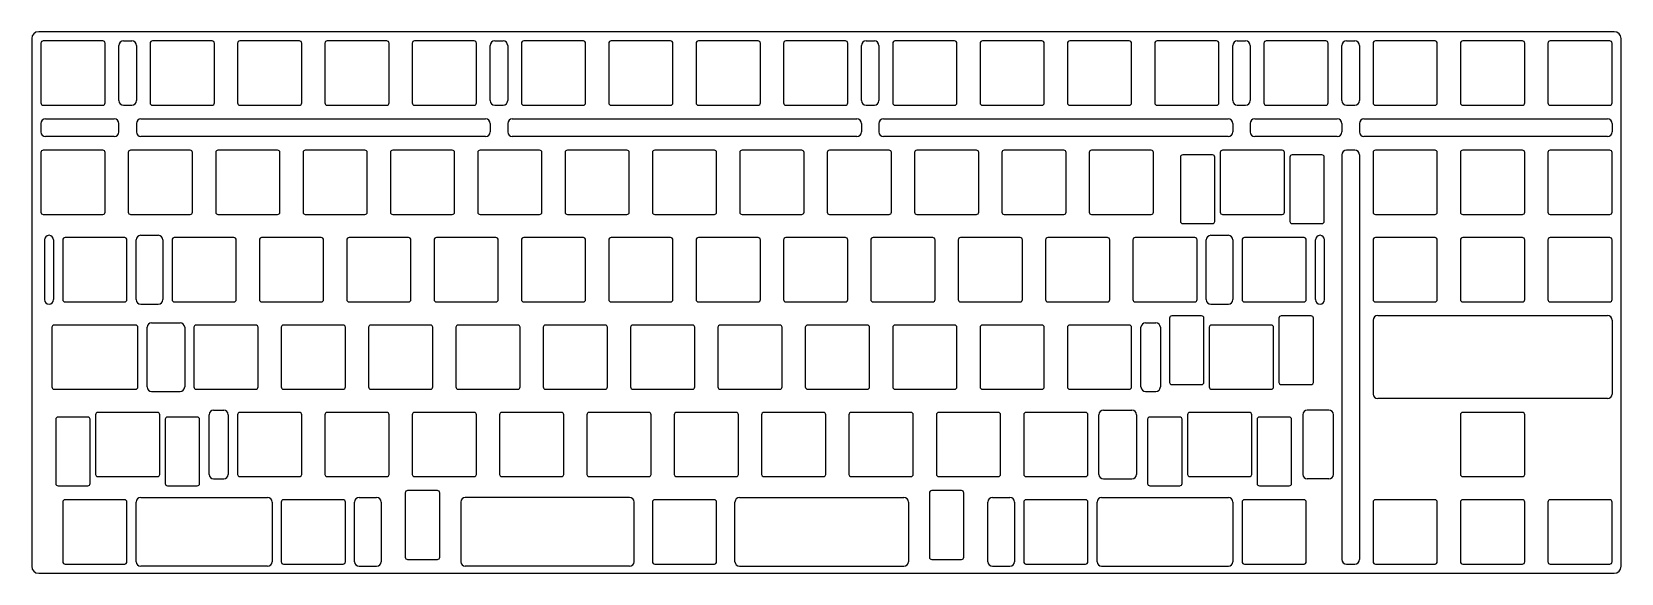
# Model space of a CAD drawing. Header units: millimetres. Extents: x 0 to 347, y 6 to 124.
import ezdxf

# ---------------------------------------------------------------- set-up
doc = ezdxf.new("R2010")
doc.units = ezdxf.units.MM

msp = doc.modelspace()

# ---------------------------------------------------------------- linework, layer by layer
for p, q in [((0, 122.02), (0, 7)), ((345.11, 123.52), (1.5, 123.52)), ((15.5, 121.52), (2.5, 121.52)), ((20, 121.52), (21.81, 121.52)), ((39.31, 121.52), (26.31, 121.52)), ((58.36, 121.52), (45.36, 121.52)), ((77.41, 121.52), (64.41, 121.52)), ((96.46, 121.52), (83.46, 121.52)), ((100.96, 121.52), (102.78, 121.52)), ((120.28, 121.52), (107.28, 121.52)), ((139.32, 121.52), (126.33, 121.52)), ((158.38, 121.52), (145.38, 121.52)), ((177.43, 121.52), (164.43, 121.52)), ((181.93, 121.52), (183.74, 121.52)), ((201.24, 121.52), (188.24, 121.52)), ((220.29, 121.52), (207.29, 121.52)), ((239.34, 121.52), (226.34, 121.52)), ((258.39, 121.52), (245.39, 121.52)), ((262.89, 121.52), (264.7, 121.52)), ((282.2, 121.52), (269.2, 121.52)), ((286.7, 121.52), (288.51, 121.52)), ((306.01, 121.52), (293.01, 121.52)), ((325.06, 121.52), (312.06, 121.52)), ((344.11, 121.52), (331.11, 121.52)), ((346.61, 7), (346.61, 122.02)), ((2, 121.02), (2, 108.02)), ((16, 108.02), (16, 121.02)), ((19, 108.52), (19, 120.52)), ((22.81, 120.52), (22.81, 108.52)), ((25.81, 121.02), (25.81, 108.02)), ((39.81, 108.02), (39.81, 121.02)), ((44.86, 121.02), (44.86, 108.02)), ((58.86, 108.02), (58.86, 121.02)), ((63.91, 121.02), (63.91, 108.02)), ((77.91, 108.02), (77.91, 121.02)), ((82.96, 121.02), (82.96, 108.02)), ((96.96, 108.02), (96.96, 121.02)), ((99.96, 108.52), (99.96, 120.52)), ((103.78, 120.52), (103.78, 108.52)), ((106.78, 121.02), (106.78, 108.02)), ((120.78, 108.02), (120.78, 121.02)), ((125.83, 121.02), (125.83, 108.02)), ((139.82, 108.02), (139.82, 121.02)), ((144.88, 121.02), (144.88, 108.02)), ((158.88, 108.02), (158.88, 121.02)), ((163.93, 121.02), (163.93, 108.02)), ((177.93, 108.02), (177.93, 121.02)), ((180.93, 108.52), (180.93, 120.52)), ((184.74, 120.52), (184.74, 108.52)), ((187.74, 121.02), (187.74, 108.02)), ((201.74, 108.02), (201.74, 121.02)), ((206.79, 121.02), (206.79, 108.02)), ((220.79, 108.02), (220.79, 121.02)), ((225.84, 121.02), (225.84, 108.02)), ((239.84, 108.02), (239.84, 121.02)), ((244.89, 121.02), (244.89, 108.02)), ((258.89, 108.02), (258.89, 121.02)), ((261.89, 108.52), (261.89, 120.52)), ((265.7, 120.52), (265.7, 108.52)), ((268.7, 121.02), (268.7, 108.02)), ((282.7, 108.02), (282.7, 121.02)), ((285.7, 108.52), (285.7, 120.52)), ((289.51, 120.52), (289.51, 108.52)), ((292.51, 121.02), (292.51, 108.02)), ((306.51, 108.02), (306.51, 121.02)), ((311.56, 121.02), (311.56, 108.02)), ((325.56, 108.02), (325.56, 121.02)), ((330.61, 121.02), (330.61, 108.02)), ((344.61, 108.02), (344.61, 121.02)), ((2.5, 107.52), (15.5, 107.52)), ((20, 107.52), (21.81, 107.52)), ((26.31, 107.52), (39.31, 107.52)), ((45.36, 107.52), (58.36, 107.52)), ((64.41, 107.52), (77.41, 107.52)), ((83.46, 107.52), (96.46, 107.52)), ((100.96, 107.52), (102.78, 107.52)), ((107.28, 107.52), (120.28, 107.52)), ((126.33, 107.52), (139.32, 107.52)), ((145.38, 107.52), (158.38, 107.52)), ((164.43, 107.52), (177.43, 107.52)), ((181.93, 107.52), (183.74, 107.52)), ((188.24, 107.52), (201.24, 107.52)), ((207.29, 107.52), (220.29, 107.52)), ((226.34, 107.52), (239.34, 107.52)), ((245.39, 107.52), (258.39, 107.52)), ((262.89, 107.52), (264.7, 107.52)), ((269.2, 107.52), (282.2, 107.52)), ((286.7, 107.52), (288.51, 107.52)), ((293.01, 107.52), (306.01, 107.52)), ((312.06, 107.52), (325.06, 107.52)), ((331.11, 107.52), (344.11, 107.52)), ((3, 104.52), (18, 104.52)), ((23.81, 104.52), (98.96, 104.52)), ((104.78, 104.52), (179.93, 104.52)), ((185.74, 104.52), (260.89, 104.52)), ((266.7, 104.52), (284.7, 104.52)), ((290.51, 104.52), (343.61, 104.52)), ((2, 103.52), (2, 101.7)), ((18, 100.7), (3, 100.7)), ((19, 101.7), (19, 103.52)), ((22.81, 103.52), (22.81, 101.7)), ((98.96, 100.7), (23.81, 100.7)), ((99.96, 103.52), (99.96, 101.7)), ((103.78, 103.52), (103.78, 101.7)), ((179.93, 100.7), (104.78, 100.7)), ((180.93, 103.52), (180.93, 101.7)), ((184.74, 103.52), (184.74, 101.7)), ((260.89, 100.7), (185.74, 100.7)), ((261.89, 103.52), (261.89, 101.7)), ((265.7, 103.52), (265.7, 101.7)), ((284.7, 100.7), (266.7, 100.7)), ((285.7, 103.52), (285.7, 101.7)), ((289.51, 103.52), (289.51, 101.7)), ((343.61, 100.7), (290.51, 100.7)), ((344.61, 103.52), (344.61, 101.7)), ((2, 97.2), (2, 84.2)), ((15.5, 97.7), (2.5, 97.7)), ((16, 84.2), (16, 97.2)), ((21.05, 97.2), (21.05, 84.2)), ((34.55, 97.7), (21.55, 97.7)), ((35.05, 84.2), (35.05, 97.2)), ((40.1, 97.2), (40.1, 84.2)), ((53.6, 97.7), (40.6, 97.7)), ((54.1, 84.2), (54.1, 97.2)), ((59.15, 97.2), (59.15, 84.2)), ((72.65, 97.7), (59.65, 97.7)), ((73.15, 84.2), (73.15, 97.2)), ((78.2, 97.2), (78.2, 84.2)), ((91.7, 97.7), (78.7, 97.7)), ((92.2, 84.2), (92.2, 97.2)), ((97.25, 97.2), (97.25, 84.2)), ((110.75, 97.7), (97.75, 97.7)), ((111.25, 84.2), (111.25, 97.2)), ((116.3, 97.2), (116.3, 84.2)), ((129.8, 97.7), (116.8, 97.7)), ((130.3, 84.2), (130.3, 97.2)), ((135.35, 97.2), (135.35, 84.2)), ((148.85, 97.7), (135.85, 97.7)), ((149.35, 84.2), (149.35, 97.2)), ((154.4, 97.2), (154.4, 84.2)), ((167.9, 97.7), (154.9, 97.7)), ((168.4, 84.2), (168.4, 97.2)), ((173.45, 97.2), (173.45, 84.2)), ((186.95, 97.7), (173.95, 97.7)), ((187.45, 84.2), (187.45, 97.2)), ((192.5, 97.2), (192.5, 84.2)), ((206, 97.7), (193, 97.7)), ((206.5, 84.2), (206.5, 97.2)), ((211.55, 97.2), (211.55, 84.2)), ((225.05, 97.7), (212.05, 97.7)), ((225.55, 84.2), (225.55, 97.2)), ((230.6, 97.2), (230.6, 84.2)), ((244.1, 97.7), (231.1, 97.7)), ((244.6, 84.2), (244.6, 97.2)), ((259.18, 97.2), (259.18, 84.2)), ((272.68, 97.7), (259.68, 97.7)), ((273.18, 84.2), (273.18, 97.2)), ((288.51, 97.7), (286.7, 97.7)), ((292.51, 97.2), (292.51, 84.2)), ((306.01, 97.7), (293.01, 97.7)), ((306.51, 84.2), (306.51, 97.2)), ((311.56, 97.2), (311.56, 84.2)), ((325.06, 97.7), (312.06, 97.7)), ((325.56, 84.2), (325.56, 97.2)), ((330.61, 97.2), (330.61, 84.2)), ((344.11, 97.7), (331.11, 97.7)), ((344.61, 84.2), (344.61, 97.2)), ((250.49, 96.2), (250.49, 82.2)), ((257.49, 96.7), (250.99, 96.7)), ((257.99, 82.2), (257.99, 96.2)), ((274.36, 96.2), (274.36, 82.2)), ((281.36, 96.7), (274.86, 96.7)), ((281.86, 82.2), (281.86, 96.2)), ((285.7, 96.7), (285.7, 8.5)), ((289.51, 96.7), (289.51, 8.5)), ((2.5, 83.7), (15.5, 83.7)), ((21.55, 83.7), (34.55, 83.7)), ((40.6, 83.7), (53.6, 83.7)), ((59.65, 83.7), (72.65, 83.7)), ((78.7, 83.7), (91.7, 83.7)), ((97.75, 83.7), (110.75, 83.7)), ((116.8, 83.7), (129.8, 83.7)), ((135.85, 83.7), (148.85, 83.7)), ((154.9, 83.7), (167.9, 83.7)), ((173.95, 83.7), (186.95, 83.7)), ((193, 83.7), (206, 83.7)), ((212.05, 83.7), (225.05, 83.7)), ((231.1, 83.7), (244.1, 83.7)), ((259.68, 83.7), (272.68, 83.7)), ((293.01, 83.7), (306.01, 83.7)), ((312.06, 83.7), (325.06, 83.7)), ((331.11, 83.7), (344.11, 83.7)), ((250.99, 81.7), (257.49, 81.7)), ((274.86, 81.7), (281.36, 81.7)), ((2.76, 78.15), (2.76, 65.15)), ((4.76, 78.15), (4.76, 65.15)), ((6.76, 78.15), (6.76, 65.15)), ((20.26, 78.65), (7.26, 78.65)), ((20.76, 65.15), (20.76, 78.15)), ((22.76, 65.15), (22.76, 78.15)), ((23.76, 79.15), (27.58, 79.15)), ((28.58, 78.15), (28.58, 65.15)), ((30.58, 78.15), (30.58, 65.15)), ((44.08, 78.65), (31.08, 78.65)), ((44.58, 65.15), (44.58, 78.15)), ((49.63, 78.15), (49.63, 65.15)), ((63.13, 78.65), (50.13, 78.65)), ((63.63, 65.15), (63.63, 78.15)), ((68.68, 78.15), (68.68, 65.15)), ((82.18, 78.65), (69.18, 78.65)), ((82.68, 65.15), (82.68, 78.15)), ((87.73, 78.15), (87.73, 65.15)), ((101.22, 78.65), (88.23, 78.65)), ((101.72, 65.15), (101.72, 78.15)), ((106.78, 78.15), (106.78, 65.15)), ((120.28, 78.65), (107.28, 78.65)), ((120.78, 65.15), (120.78, 78.15)), ((125.83, 78.15), (125.83, 65.15)), ((139.32, 78.65), (126.33, 78.65)), ((139.82, 65.15), (139.82, 78.15)), ((144.88, 78.15), (144.88, 65.15)), ((158.38, 78.65), (145.38, 78.65)), ((158.88, 65.15), (158.88, 78.15)), ((163.93, 78.15), (163.93, 65.15)), ((177.43, 78.65), (164.43, 78.65)), ((177.93, 65.15), (177.93, 78.15)), ((182.97, 78.15), (182.97, 65.15)), ((196.47, 78.65), (183.47, 78.65)), ((196.97, 65.15), (196.97, 78.15)), ((202.03, 78.15), (202.03, 65.15)), ((215.53, 78.65), (202.53, 78.65)), ((216.03, 65.15), (216.03, 78.15)), ((221.07, 78.15), (221.07, 65.15)), ((234.57, 78.65), (221.57, 78.65)), ((235.07, 65.15), (235.07, 78.15)), ((240.12, 78.15), (240.12, 65.15)), ((253.62, 78.65), (240.62, 78.65)), ((254.12, 65.15), (254.12, 78.15)), ((256.13, 65.15), (256.13, 78.15)), ((257.13, 79.15), (260.94, 79.15)), ((261.94, 78.15), (261.94, 65.15)), ((263.94, 78.15), (263.94, 65.15)), ((277.44, 78.65), (264.44, 78.65)), ((277.94, 65.15), (277.94, 78.15)), ((279.94, 65.15), (279.94, 78.15)), ((281.94, 65.15), (281.94, 78.15)), ((292.51, 78.15), (292.51, 65.15)), ((306.01, 78.65), (293.01, 78.65)), ((306.51, 65.15), (306.51, 78.15)), ((311.56, 78.15), (311.56, 65.15)), ((325.06, 78.65), (312.06, 78.65)), ((325.56, 65.15), (325.56, 78.15)), ((330.61, 78.15), (330.61, 65.15)), ((344.11, 78.65), (331.11, 78.65)), ((344.61, 65.15), (344.61, 78.15)), ((7.26, 64.65), (20.26, 64.65)), ((23.76, 64.15), (27.58, 64.15)), ((31.08, 64.65), (44.08, 64.65)), ((50.13, 64.65), (63.13, 64.65)), ((69.18, 64.65), (82.18, 64.65)), ((88.23, 64.65), (101.22, 64.65)), ((107.28, 64.65), (120.28, 64.65)), ((126.33, 64.65), (139.32, 64.65)), ((145.38, 64.65), (158.38, 64.65)), ((164.43, 64.65), (177.43, 64.65)), ((183.47, 64.65), (196.47, 64.65)), ((202.53, 64.65), (215.53, 64.65)), ((221.57, 64.65), (234.57, 64.65)), ((240.62, 64.65), (253.62, 64.65)), ((257.13, 64.15), (260.94, 64.15)), ((264.44, 64.65), (277.44, 64.65)), ((293.01, 64.65), (306.01, 64.65)), ((312.06, 64.65), (325.06, 64.65)), ((331.11, 64.65), (344.11, 64.65)), ((25.14, 46.1), (25.14, 59.1)), ((26.14, 60.1), (32.34, 60.1)), ((33.34, 59.1), (33.34, 46.1)), ((35.34, 59.1), (35.34, 46.1)), ((48.84, 59.6), (35.84, 59.6)), ((49.34, 46.1), (49.34, 59.1)), ((54.39, 59.1), (54.39, 46.1)), ((67.89, 59.6), (54.89, 59.6)), ((68.39, 46.1), (68.39, 59.1)), ((73.44, 59.1), (73.44, 46.1)), ((86.94, 59.6), (73.94, 59.6)), ((87.44, 46.1), (87.44, 59.1)), ((92.49, 59.1), (92.49, 46.1)), ((105.99, 59.6), (92.99, 59.6)), ((106.49, 46.1), (106.49, 59.1)), ((111.54, 59.1), (111.54, 46.1)), ((125.04, 59.6), (112.04, 59.6)), ((125.54, 46.1), (125.54, 59.1)), ((130.59, 59.1), (130.59, 46.1)), ((144.09, 59.6), (131.09, 59.6)), ((144.59, 46.1), (144.59, 59.1)), ((149.64, 59.1), (149.64, 46.1)), ((163.14, 59.6), (150.14, 59.6)), ((163.64, 46.1), (163.64, 59.1)), ((168.69, 59.1), (168.69, 46.1)), ((182.19, 59.6), (169.19, 59.6)), ((182.69, 46.1), (182.69, 59.1)), ((187.74, 59.1), (187.74, 46.1)), ((201.24, 59.6), (188.24, 59.6)), ((201.74, 46.1), (201.74, 59.1)), ((206.79, 59.1), (206.79, 46.1)), ((220.29, 59.6), (207.29, 59.6)), ((220.79, 46.1), (220.79, 59.1)), ((225.84, 59.1), (225.84, 46.1)), ((239.34, 59.6), (226.34, 59.6)), ((239.84, 46.1), (239.84, 59.1)), ((241.89, 46.1), (241.89, 59.1)), ((242.89, 60.1), (245.11, 60.1)), ((246.11, 59.1), (246.11, 46.1)), ((248.11, 61.1), (248.11, 47.1)), ((255.11, 61.6), (248.61, 61.6)), ((255.61, 47.1), (255.61, 61.1)), ((256.79, 59.1), (256.79, 46.1)), ((270.29, 59.6), (257.29, 59.6)), ((270.79, 46.1), (270.79, 59.1)), ((271.98, 61.1), (271.98, 47.1)), ((278.98, 61.6), (272.48, 61.6)), ((279.48, 47.1), (279.48, 61.1)), ((292.51, 60.65), (292.51, 44.55)), ((293.51, 61.65), (343.61, 61.65)), ((344.61, 60.65), (344.61, 44.55)), ((26.14, 45.1), (32.34, 45.1)), ((35.84, 45.6), (48.84, 45.6)), ((54.89, 45.6), (67.89, 45.6)), ((73.94, 45.6), (86.94, 45.6)), ((92.99, 45.6), (105.99, 45.6)), ((112.04, 45.6), (125.04, 45.6)), ((131.09, 45.6), (144.09, 45.6)), ((150.14, 45.6), (163.14, 45.6)), ((169.19, 45.6), (182.19, 45.6)), ((188.24, 45.6), (201.24, 45.6)), ((207.29, 45.6), (220.29, 45.6)), ((226.34, 45.6), (239.34, 45.6)), ((242.89, 45.1), (245.11, 45.1)), ((248.61, 46.6), (255.11, 46.6)), ((257.29, 45.6), (270.29, 45.6)), ((272.48, 46.6), (278.98, 46.6)), ((343.61, 43.55), (293.51, 43.55)), ((5.22, 39.05), (5.22, 25.05)), ((12.22, 39.55), (5.72, 39.55)), ((12.72, 25.05), (12.72, 39.05)), ((13.91, 40.05), (13.91, 27.05)), ((27.41, 40.55), (14.41, 40.55)), ((27.91, 27.05), (27.91, 40.05)), ((29.09, 39.05), (29.09, 25.05)), ((36.09, 39.55), (29.59, 39.55)), ((36.59, 25.05), (36.59, 39.05)), ((38.65, 27.05), (38.65, 40.05)), ((39.65, 41.05), (41.86, 41.05)), ((42.86, 40.05), (42.86, 27.05)), ((44.86, 40.05), (44.86, 27.05)), ((58.36, 40.55), (45.36, 40.55)), ((58.86, 27.05), (58.86, 40.05)), ((63.91, 40.05), (63.91, 27.05)), ((77.41, 40.55), (64.41, 40.55)), ((77.91, 27.05), (77.91, 40.05)), ((82.96, 40.05), (82.96, 27.05)), ((96.46, 40.55), (83.46, 40.55)), ((96.96, 27.05), (96.96, 40.05)), ((102.01, 40.05), (102.01, 27.05)), ((115.51, 40.55), (102.51, 40.55)), ((116.01, 27.05), (116.01, 40.05)), ((121.06, 40.05), (121.06, 27.05)), ((134.56, 40.55), (121.56, 40.55)), ((135.06, 27.05), (135.06, 40.05)), ((140.11, 40.05), (140.11, 27.05)), ((153.61, 40.55), (140.61, 40.55)), ((154.11, 27.05), (154.11, 40.05)), ((159.16, 40.05), (159.16, 27.05)), ((172.66, 40.55), (159.66, 40.55)), ((173.16, 27.05), (173.16, 40.05)), ((178.21, 40.05), (178.21, 27.05)), ((191.71, 40.55), (178.71, 40.55)), ((192.21, 27.05), (192.21, 40.05)), ((197.26, 40.05), (197.26, 27.05)), ((210.76, 40.55), (197.76, 40.55)), ((211.26, 27.05), (211.26, 40.05)), ((216.31, 40.05), (216.31, 27.05)), ((229.81, 40.55), (216.81, 40.55)), ((230.31, 27.05), (230.31, 40.05)), ((232.71, 27.05), (232.71, 40.05)), ((233.71, 41.05), (239.91, 41.05)), ((240.91, 40.05), (240.91, 27.05)), ((243.34, 39.05), (243.34, 25.05)), ((250.34, 39.55), (243.84, 39.55)), ((250.84, 25.05), (250.84, 39.05)), ((252.03, 40.05), (252.03, 27.05)), ((265.53, 40.55), (252.53, 40.55)), ((266.03, 27.05), (266.03, 40.05)), ((267.22, 39.05), (267.22, 25.05)), ((274.22, 39.55), (267.72, 39.55)), ((274.72, 25.05), (274.72, 39.05)), ((277.16, 40.05), (277.16, 27.05)), ((282.85, 41.05), (278.16, 41.05)), ((283.85, 27.05), (283.85, 40.05)), ((311.56, 40.05), (311.56, 27.05)), ((325.06, 40.55), (312.06, 40.55)), ((325.56, 27.05), (325.56, 40.05)), ((5.72, 24.55), (12.22, 24.55)), ((14.41, 26.55), (27.41, 26.55)), ((29.59, 24.55), (36.09, 24.55)), ((39.65, 26.05), (41.86, 26.05)), ((45.36, 26.55), (58.36, 26.55)), ((64.41, 26.55), (77.41, 26.55)), ((83.46, 26.55), (96.46, 26.55)), ((102.51, 26.55), (115.51, 26.55)), ((121.56, 26.55), (134.56, 26.55)), ((140.61, 26.55), (153.61, 26.55)), ((159.66, 26.55), (172.66, 26.55)), ((178.71, 26.55), (191.71, 26.55)), ((197.76, 26.55), (210.76, 26.55)), ((216.81, 26.55), (229.81, 26.55)), ((233.71, 26.05), (239.91, 26.05)), ((243.84, 24.55), (250.34, 24.55)), ((252.53, 26.55), (265.53, 26.55)), ((267.72, 24.55), (274.22, 24.55)), ((282.85, 26.05), (278.16, 26.05)), ((312.06, 26.55), (325.06, 26.55)), ((6.76, 21), (6.76, 8)), ((20.26, 21.5), (7.26, 21.5)), ((20.76, 8), (20.76, 21)), ((22.76, 8), (22.76, 21)), ((23.76, 22), (51.39, 22)), ((52.39, 21), (52.39, 8)), ((54.39, 21), (54.39, 8)), ((67.89, 21.5), (54.89, 21.5)), ((68.39, 8), (68.39, 21)), ((70.39, 8), (70.39, 21)), ((71.39, 22), (75.2, 22)), ((76.2, 21), (76.2, 8)), ((81.45, 23), (81.45, 9)), ((88.45, 23.5), (81.95, 23.5)), ((88.95, 9), (88.95, 23)), ((93.54, 21), (93.54, 8)), ((130.35, 22), (94.54, 22)), ((131.35, 8), (131.35, 21)), ((135.35, 21), (135.35, 8)), ((148.85, 21.5), (135.85, 21.5)), ((149.35, 8), (149.35, 21)), ((153.35, 8), (153.35, 21)), ((154.35, 22), (190.16, 22)), ((191.16, 21), (191.16, 8)), ((195.75, 23), (195.75, 9)), ((202.75, 23.5), (196.25, 23.5)), ((203.25, 9), (203.25, 23)), ((208.5, 8), (208.5, 21)), ((209.5, 22), (213.31, 22)), ((214.31, 21), (214.31, 8)), ((216.31, 21), (216.31, 8)), ((229.81, 21.5), (216.81, 21.5)), ((230.31, 8), (230.31, 21)), ((232.31, 8), (232.31, 21)), ((233.31, 22), (260.94, 22)), ((261.94, 21), (261.94, 8)), ((263.94, 21), (263.94, 8)), ((277.44, 21.5), (264.44, 21.5)), ((277.94, 8), (277.94, 21)), ((292.51, 21), (292.51, 8)), ((306.01, 21.5), (293.01, 21.5)), ((306.51, 8), (306.51, 21)), ((311.56, 21), (311.56, 8)), ((325.06, 21.5), (312.06, 21.5)), ((325.56, 8), (325.56, 21)), ((330.61, 21), (330.61, 8)), ((344.11, 21.5), (331.11, 21.5)), ((344.61, 8), (344.61, 21)), ((7.26, 7.5), (20.26, 7.5)), ((51.39, 7), (23.76, 7)), ((54.89, 7.5), (67.89, 7.5)), ((71.39, 7), (75.2, 7)), ((81.95, 8.5), (88.45, 8.5)), ((130.35, 7), (94.54, 7)), ((135.85, 7.5), (148.85, 7.5)), ((154.35, 7), (190.16, 7)), ((196.25, 8.5), (202.75, 8.5)), ((209.5, 7), (213.31, 7)), ((216.81, 7.5), (229.81, 7.5)), ((233.31, 7), (260.94, 7)), ((264.44, 7.5), (277.44, 7.5)), ((286.7, 7.5), (288.51, 7.5)), ((293.01, 7.5), (306.01, 7.5)), ((312.06, 7.5), (325.06, 7.5)), ((331.11, 7.5), (344.11, 7.5)), ((1.5, 5.5), (345.11, 5.5))]:
    msp.add_line(p, q)
at = {"color": 7, "linetype": 'Continuous', "lineweight": 25}
msp.add_lwpolyline([(22.64, 45.6, 0.414214), (23.14, 46.1), (23.14, 59.1, 0.414214), (22.64, 59.6), (4.87, 59.6, 0.414214), (4.37, 59.1), (4.37, 46.1, 0.414214), (4.87, 45.6)], format="xyb", close=True, dxfattribs=at)
for centre, radius, start, end in [((1.5, 122.02), 1.5, 90, 180), ((2.5, 121.02), 0.5, 90, 180), ((15.5, 121.02), 0.5, 0, 90), ((20, 120.52), 1, 90, 180), ((21.81, 120.52), 1, 0, 90), ((26.31, 121.02), 0.5, 90, 180), ((39.31, 121.02), 0.5, 0, 90), ((45.36, 121.02), 0.5, 90, 180), ((58.36, 121.02), 0.5, 0, 90), ((64.41, 121.02), 0.5, 90, 180), ((77.41, 121.02), 0.5, 0, 90), ((83.46, 121.02), 0.5, 90, 180), ((96.46, 121.02), 0.5, 0, 90), ((100.96, 120.52), 1, 90, 180), ((102.78, 120.52), 1, 0, 90), ((107.28, 121.02), 0.5, 90, 180), ((120.28, 121.02), 0.5, 0, 90), ((126.33, 121.02), 0.5, 90, 180), ((139.32, 121.02), 0.5, 0, 90), ((145.38, 121.02), 0.5, 90, 180), ((158.38, 121.02), 0.5, 0, 90), ((164.43, 121.02), 0.5, 90, 180), ((177.43, 121.02), 0.5, 0, 90), ((181.93, 120.52), 1, 90, 180), ((183.74, 120.52), 1, 0, 90), ((188.24, 121.02), 0.5, 90, 180), ((201.24, 121.02), 0.5, 0, 90), ((207.29, 121.02), 0.5, 90, 180), ((220.29, 121.02), 0.5, 0, 90), ((226.34, 121.02), 0.5, 90, 180), ((239.34, 121.02), 0.5, 0, 90), ((245.39, 121.02), 0.5, 90, 180), ((258.39, 121.02), 0.5, 0, 90), ((262.89, 120.52), 1, 90, 180), ((264.7, 120.52), 1, 0, 90), ((269.2, 121.02), 0.5, 90, 180), ((282.2, 121.02), 0.5, 0, 90), ((286.7, 120.52), 1, 90, 180), ((288.51, 120.52), 1, 0, 90), ((293.01, 121.02), 0.5, 90, 180), ((306.01, 121.02), 0.5, 0, 90), ((312.06, 121.02), 0.5, 90, 180), ((325.06, 121.02), 0.5, 0, 90), ((331.11, 121.02), 0.5, 90, 180), ((344.11, 121.02), 0.5, 0, 90), ((345.11, 122.02), 1.5, 360, 90), ((2.5, 108.02), 0.5, 180, 270), ((15.5, 108.02), 0.5, 270, 0), ((20, 108.52), 1, 180, 270), ((21.81, 108.52), 1, 270, 0), ((26.31, 108.02), 0.5, 180, 270), ((39.31, 108.02), 0.5, 270, 0), ((45.36, 108.02), 0.5, 180, 270), ((58.36, 108.02), 0.5, 270, 0), ((64.41, 108.02), 0.5, 180, 270), ((77.41, 108.02), 0.5, 270, 0), ((83.46, 108.02), 0.5, 180, 270), ((96.46, 108.02), 0.5, 270, 0), ((100.96, 108.52), 1, 180, 270), ((102.78, 108.52), 1, 270, 0), ((107.28, 108.02), 0.5, 180, 270), ((120.28, 108.02), 0.5, 270, 0), ((126.33, 108.02), 0.5, 180, 270), ((139.32, 108.02), 0.5, 270, 0), ((145.38, 108.02), 0.5, 180, 270), ((158.38, 108.02), 0.5, 270, 0), ((164.43, 108.02), 0.5, 180, 270), ((177.43, 108.02), 0.5, 270, 0), ((181.93, 108.52), 1, 180, 270), ((183.74, 108.52), 1, 270, 0), ((188.24, 108.02), 0.5, 180, 270), ((201.24, 108.02), 0.5, 270, 0), ((207.29, 108.02), 0.5, 180, 270), ((220.29, 108.02), 0.5, 270, 0), ((226.34, 108.02), 0.5, 180, 270), ((239.34, 108.02), 0.5, 270, 0), ((245.39, 108.02), 0.5, 180, 270), ((258.39, 108.02), 0.5, 270, 0), ((262.89, 108.52), 1, 180, 270), ((264.7, 108.52), 1, 270, 0), ((269.2, 108.02), 0.5, 180, 270), ((282.2, 108.02), 0.5, 270, 0), ((286.7, 108.52), 1, 180, 270), ((288.51, 108.52), 1, 270, 0), ((293.01, 108.02), 0.5, 180, 270), ((306.01, 108.02), 0.5, 270, 0), ((312.06, 108.02), 0.5, 180, 270), ((325.06, 108.02), 0.5, 270, 0), ((331.11, 108.02), 0.5, 180, 270), ((344.11, 108.02), 0.5, 270, 0), ((3, 103.52), 1, 90, 180), ((18, 103.52), 1, 0, 90), ((23.81, 103.52), 1, 90, 180), ((98.96, 103.52), 1, 0, 90), ((104.78, 103.52), 1, 90, 180), ((179.93, 103.52), 1, 0, 90), ((185.74, 103.52), 1, 90, 180), ((260.89, 103.52), 1, 0, 90), ((266.7, 103.52), 1, 90, 180), ((284.7, 103.52), 1, 0, 90), ((290.51, 103.52), 1, 90, 180), ((343.61, 103.52), 1, 0, 90), ((3, 101.7), 1, 180, 270), ((18, 101.7), 1, 270, 0), ((23.81, 101.7), 1, 180, 270), ((98.96, 101.7), 1, 270, 0), ((104.78, 101.7), 1, 180, 270), ((179.93, 101.7), 1, 270, 0), ((185.74, 101.7), 1, 180, 270), ((260.89, 101.7), 1, 270, 0), ((266.7, 101.7), 1, 180, 270), ((284.7, 101.7), 1, 270, 0), ((290.51, 101.7), 1, 180, 270), ((343.61, 101.7), 1, 270, 0), ((2.5, 97.2), 0.5, 90, 180), ((15.5, 97.2), 0.5, 0, 90), ((21.55, 97.2), 0.5, 90, 180), ((34.55, 97.2), 0.5, 0, 90), ((40.6, 97.2), 0.5, 90, 180), ((53.6, 97.2), 0.5, 0, 90), ((59.65, 97.2), 0.5, 90, 180), ((72.65, 97.2), 0.5, 0, 90), ((78.7, 97.2), 0.5, 90, 180), ((91.7, 97.2), 0.5, 0, 90), ((97.75, 97.2), 0.5, 90, 180), ((110.75, 97.2), 0.5, 0, 90), ((116.8, 97.2), 0.5, 90, 180), ((129.8, 97.2), 0.5, 0, 90), ((135.85, 97.2), 0.5, 90, 180), ((148.85, 97.2), 0.5, 0, 90), ((154.9, 97.2), 0.5, 90, 180), ((167.9, 97.2), 0.5, 0, 90), ((173.95, 97.2), 0.5, 90, 180), ((186.95, 97.2), 0.5, 0, 90), ((193, 97.2), 0.5, 90, 180), ((206, 97.2), 0.5, 0, 90), ((212.05, 97.2), 0.5, 90, 180), ((225.05, 97.2), 0.5, 0, 90), ((231.1, 97.2), 0.5, 90, 180), ((244.1, 97.2), 0.5, 0, 90), ((259.68, 97.2), 0.5, 90, 180), ((272.68, 97.2), 0.5, 0, 90), ((286.7, 96.7), 1, 90, 180), ((288.51, 96.7), 1, 0, 90), ((293.01, 97.2), 0.5, 90, 180), ((306.01, 97.2), 0.5, 0, 90), ((312.06, 97.2), 0.5, 90, 180), ((325.06, 97.2), 0.5, 0, 90), ((331.11, 97.2), 0.5, 90, 180), ((344.11, 97.2), 0.5, 0, 90), ((250.99, 96.2), 0.5, 90, 180), ((257.49, 96.2), 0.5, 0, 90), ((274.86, 96.2), 0.5, 90, 180), ((281.36, 96.2), 0.5, 0, 90), ((2.5, 84.2), 0.5, 180, 270), ((15.5, 84.2), 0.5, 270, 0), ((21.55, 84.2), 0.5, 180, 270), ((34.55, 84.2), 0.5, 270, 0), ((40.6, 84.2), 0.5, 180, 270), ((53.6, 84.2), 0.5, 270, 0), ((59.65, 84.2), 0.5, 180, 270), ((72.65, 84.2), 0.5, 270, 0), ((78.7, 84.2), 0.5, 180, 270), ((91.7, 84.2), 0.5, 270, 0), ((97.75, 84.2), 0.5, 180, 270), ((110.75, 84.2), 0.5, 270, 0), ((116.8, 84.2), 0.5, 180, 270), ((129.8, 84.2), 0.5, 270, 0), ((135.85, 84.2), 0.5, 180, 270), ((148.85, 84.2), 0.5, 270, 0), ((154.9, 84.2), 0.5, 180, 270), ((167.9, 84.2), 0.5, 270, 0), ((173.95, 84.2), 0.5, 180, 270), ((186.95, 84.2), 0.5, 270, 0), ((193, 84.2), 0.5, 180, 270), ((206, 84.2), 0.5, 270, 0), ((212.05, 84.2), 0.5, 180, 270), ((225.05, 84.2), 0.5, 270, 0), ((231.1, 84.2), 0.5, 180, 270), ((244.1, 84.2), 0.5, 270, 0), ((259.68, 84.2), 0.5, 180, 270), ((272.68, 84.2), 0.5, 270, 0), ((293.01, 84.2), 0.5, 180, 270), ((306.01, 84.2), 0.5, 270, 0), ((312.06, 84.2), 0.5, 180, 270), ((325.06, 84.2), 0.5, 270, 0), ((331.11, 84.2), 0.5, 180, 270), ((344.11, 84.2), 0.5, 270, 0), ((250.99, 82.2), 0.5, 180, 270), ((257.49, 82.2), 0.5, 270, 0), ((274.86, 82.2), 0.5, 180, 270), ((281.36, 82.2), 0.5, 270, 0), ((3.76, 78.15), 1, 0, 180), ((7.26, 78.15), 0.5, 90, 180), ((20.26, 78.15), 0.5, 0, 90), ((23.76, 78.15), 1, 90, 180), ((27.58, 78.15), 1, 0, 90), ((31.08, 78.15), 0.5, 90, 180), ((44.08, 78.15), 0.5, 0, 90), ((50.13, 78.15), 0.5, 90, 180), ((63.13, 78.15), 0.5, 0, 90), ((69.18, 78.15), 0.5, 90, 180), ((82.18, 78.15), 0.5, 0, 90), ((88.23, 78.15), 0.5, 90, 180), ((101.22, 78.15), 0.5, 0, 90), ((107.28, 78.15), 0.5, 90, 180), ((120.28, 78.15), 0.5, 0, 90), ((126.33, 78.15), 0.5, 90, 180), ((139.32, 78.15), 0.5, 0, 90), ((145.38, 78.15), 0.5, 90, 180), ((158.38, 78.15), 0.5, 0, 90), ((164.43, 78.15), 0.5, 90, 180), ((177.43, 78.15), 0.5, 0, 90), ((183.47, 78.15), 0.5, 90, 180), ((196.47, 78.15), 0.5, 0, 90), ((202.53, 78.15), 0.5, 90, 180), ((215.53, 78.15), 0.5, 0, 90), ((221.57, 78.15), 0.5, 90, 180), ((234.57, 78.15), 0.5, 0, 90), ((240.62, 78.15), 0.5, 90, 180), ((253.62, 78.15), 0.5, 0, 90), ((257.13, 78.15), 1, 90, 180), ((260.94, 78.15), 1, 0, 90), ((264.44, 78.15), 0.5, 90, 180), ((277.44, 78.15), 0.5, 0, 90), ((280.94, 78.15), 1, 0, 180), ((293.01, 78.15), 0.5, 90, 180), ((306.01, 78.15), 0.5, 0, 90), ((312.06, 78.15), 0.5, 90, 180), ((325.06, 78.15), 0.5, 0, 90), ((331.11, 78.15), 0.5, 90, 180), ((344.11, 78.15), 0.5, 0, 90), ((3.76, 65.15), 1, 180, 0), ((7.26, 65.15), 0.5, 180, 270), ((20.26, 65.15), 0.5, 270, 0), ((23.76, 65.15), 1, 180, 270), ((27.58, 65.15), 1, 270, 0), ((31.08, 65.15), 0.5, 180, 270), ((44.08, 65.15), 0.5, 270, 0), ((50.13, 65.15), 0.5, 180, 270), ((63.13, 65.15), 0.5, 270, 0), ((69.18, 65.15), 0.5, 180, 270), ((82.18, 65.15), 0.5, 270, 0), ((88.23, 65.15), 0.5, 180, 270), ((101.22, 65.15), 0.5, 270, 0), ((107.28, 65.15), 0.5, 180, 270), ((120.28, 65.15), 0.5, 270, 0), ((126.33, 65.15), 0.5, 180, 270), ((139.32, 65.15), 0.5, 270, 0), ((145.38, 65.15), 0.5, 180, 270), ((158.38, 65.15), 0.5, 270, 0), ((164.43, 65.15), 0.5, 180, 270), ((177.43, 65.15), 0.5, 270, 0), ((183.47, 65.15), 0.5, 180, 270), ((196.47, 65.15), 0.5, 270, 0), ((202.53, 65.15), 0.5, 180, 270), ((215.53, 65.15), 0.5, 270, 0), ((221.57, 65.15), 0.5, 180, 270), ((234.57, 65.15), 0.5, 270, 0), ((240.62, 65.15), 0.5, 180, 270), ((253.62, 65.15), 0.5, 270, 0), ((257.13, 65.15), 1, 180, 270), ((260.94, 65.15), 1, 270, 0), ((264.44, 65.15), 0.5, 180, 270), ((277.44, 65.15), 0.5, 270, 0), ((280.94, 65.15), 1, 180, 0), ((293.01, 65.15), 0.5, 180, 270), ((306.01, 65.15), 0.5, 270, 0), ((312.06, 65.15), 0.5, 180, 270), ((325.06, 65.15), 0.5, 270, 0), ((331.11, 65.15), 0.5, 180, 270), ((344.11, 65.15), 0.5, 270, 0), ((26.14, 59.1), 1, 90, 180), ((32.34, 59.1), 1, 0, 90), ((35.84, 59.1), 0.5, 90, 180), ((48.84, 59.1), 0.5, 0, 90), ((54.89, 59.1), 0.5, 90, 180), ((67.89, 59.1), 0.5, 0, 90), ((73.94, 59.1), 0.5, 90, 180), ((86.94, 59.1), 0.5, 0, 90), ((92.99, 59.1), 0.5, 90, 180), ((105.99, 59.1), 0.5, 0, 90), ((112.04, 59.1), 0.5, 90, 180), ((125.04, 59.1), 0.5, 0, 90), ((131.09, 59.1), 0.5, 90, 180), ((144.09, 59.1), 0.5, 0, 90), ((150.14, 59.1), 0.5, 90, 180), ((163.14, 59.1), 0.5, 0, 90), ((169.19, 59.1), 0.5, 90, 180), ((182.19, 59.1), 0.5, 0, 90), ((188.24, 59.1), 0.5, 90, 180), ((201.24, 59.1), 0.5, 0, 90), ((207.29, 59.1), 0.5, 90, 180), ((220.29, 59.1), 0.5, 0, 90), ((226.34, 59.1), 0.5, 90, 180), ((239.34, 59.1), 0.5, 0, 90), ((242.89, 59.1), 1, 90, 180), ((245.11, 59.1), 1, 0, 90), ((248.61, 61.1), 0.5, 90, 180), ((255.11, 61.1), 0.5, 0, 90), ((257.29, 59.1), 0.5, 90, 180), ((270.29, 59.1), 0.5, 0, 90), ((272.48, 61.1), 0.5, 90, 180), ((278.98, 61.1), 0.5, 0, 90), ((293.51, 60.65), 1, 90, 180), ((343.61, 60.65), 1, 0, 90), ((26.14, 46.1), 1, 180, 270), ((32.34, 46.1), 1, 270, 0), ((35.84, 46.1), 0.5, 180, 270), ((48.84, 46.1), 0.5, 270, 0), ((54.89, 46.1), 0.5, 180, 270), ((67.89, 46.1), 0.5, 270, 0), ((73.94, 46.1), 0.5, 180, 270), ((86.94, 46.1), 0.5, 270, 0), ((92.99, 46.1), 0.5, 180, 270), ((105.99, 46.1), 0.5, 270, 0), ((112.04, 46.1), 0.5, 180, 270), ((125.04, 46.1), 0.5, 270, 0), ((131.09, 46.1), 0.5, 180, 270), ((144.09, 46.1), 0.5, 270, 0), ((150.14, 46.1), 0.5, 180, 270), ((163.14, 46.1), 0.5, 270, 0), ((169.19, 46.1), 0.5, 180, 270), ((182.19, 46.1), 0.5, 270, 0), ((188.24, 46.1), 0.5, 180, 270), ((201.24, 46.1), 0.5, 270, 0), ((207.29, 46.1), 0.5, 180, 270), ((220.29, 46.1), 0.5, 270, 0), ((226.34, 46.1), 0.5, 180, 270), ((239.34, 46.1), 0.5, 270, 0), ((242.89, 46.1), 1, 180, 270), ((245.11, 46.1), 1, 270, 0), ((248.61, 47.1), 0.5, 180, 270), ((255.11, 47.1), 0.5, 270, 0), ((257.29, 46.1), 0.5, 180, 270), ((270.29, 46.1), 0.5, 270, 0), ((272.48, 47.1), 0.5, 180, 270), ((278.98, 47.1), 0.5, 270, 0), ((293.51, 44.55), 1, 180, 270), ((343.61, 44.55), 1, 270, 0), ((5.72, 39.05), 0.5, 90, 180), ((12.22, 39.05), 0.5, 0, 90), ((14.41, 40.05), 0.5, 90, 180), ((27.41, 40.05), 0.5, 0, 90), ((29.59, 39.05), 0.5, 90, 180), ((36.09, 39.05), 0.5, 0, 90), ((39.65, 40.05), 1, 90, 180), ((41.86, 40.05), 1, 0, 90), ((45.36, 40.05), 0.5, 90, 180), ((58.36, 40.05), 0.5, 0, 90), ((64.41, 40.05), 0.5, 90, 180), ((77.41, 40.05), 0.5, 0, 90), ((83.46, 40.05), 0.5, 90, 180), ((96.46, 40.05), 0.5, 0, 90), ((102.51, 40.05), 0.5, 90, 180), ((115.51, 40.05), 0.5, 0, 90), ((121.56, 40.05), 0.5, 90, 180), ((134.56, 40.05), 0.5, 0, 90), ((140.61, 40.05), 0.5, 90, 180), ((153.61, 40.05), 0.5, 0, 90), ((159.66, 40.05), 0.5, 90, 180), ((172.66, 40.05), 0.5, 0, 90), ((178.71, 40.05), 0.5, 90, 180), ((191.71, 40.05), 0.5, 0, 90), ((197.76, 40.05), 0.5, 90, 180), ((210.76, 40.05), 0.5, 0, 90), ((216.81, 40.05), 0.5, 90, 180), ((229.81, 40.05), 0.5, 0, 90), ((233.71, 40.05), 1, 90, 180), ((239.91, 40.05), 1, 0, 90), ((243.84, 39.05), 0.5, 90, 180), ((250.34, 39.05), 0.5, 0, 90), ((252.53, 40.05), 0.5, 90, 180), ((265.53, 40.05), 0.5, 0, 90), ((267.72, 39.05), 0.5, 90, 180), ((274.22, 39.05), 0.5, 0, 90), ((278.16, 40.05), 1, 90, 180), ((282.85, 40.05), 1, 0, 90), ((312.06, 40.05), 0.5, 90, 180), ((325.06, 40.05), 0.5, 0, 90), ((5.72, 25.05), 0.5, 180, 270), ((12.22, 25.05), 0.5, 270, 0), ((14.41, 27.05), 0.5, 180, 270), ((27.41, 27.05), 0.5, 270, 0), ((29.59, 25.05), 0.5, 180, 270), ((36.09, 25.05), 0.5, 270, 0), ((39.65, 27.05), 1, 180, 270), ((41.86, 27.05), 1, 270, 0), ((45.36, 27.05), 0.5, 180, 270), ((58.36, 27.05), 0.5, 270, 0), ((64.41, 27.05), 0.5, 180, 270), ((77.41, 27.05), 0.5, 270, 0), ((83.46, 27.05), 0.5, 180, 270), ((96.46, 27.05), 0.5, 270, 0), ((102.51, 27.05), 0.5, 180, 270), ((115.51, 27.05), 0.5, 270, 0), ((121.56, 27.05), 0.5, 180, 270), ((134.56, 27.05), 0.5, 270, 0), ((140.61, 27.05), 0.5, 180, 270), ((153.61, 27.05), 0.5, 270, 0), ((159.66, 27.05), 0.5, 180, 270), ((172.66, 27.05), 0.5, 270, 0), ((178.71, 27.05), 0.5, 180, 270), ((191.71, 27.05), 0.5, 270, 0), ((197.76, 27.05), 0.5, 180, 270), ((210.76, 27.05), 0.5, 270, 0), ((216.81, 27.05), 0.5, 180, 270), ((229.81, 27.05), 0.5, 270, 0), ((233.71, 27.05), 1, 180, 270), ((239.91, 27.05), 1, 270, 0), ((243.84, 25.05), 0.5, 180, 270), ((250.34, 25.05), 0.5, 270, 0), ((252.53, 27.05), 0.5, 180, 270), ((265.53, 27.05), 0.5, 270, 0), ((267.72, 25.05), 0.5, 180, 270), ((274.22, 25.05), 0.5, 270, 0), ((278.16, 27.05), 1, 180, 270), ((282.85, 27.05), 1, 270, 0), ((312.06, 27.05), 0.5, 180, 270), ((325.06, 27.05), 0.5, 270, 0), ((7.26, 21), 0.5, 90, 180), ((20.26, 21), 0.5, 0, 90), ((23.76, 21), 1, 90, 180), ((51.39, 21), 1, 0, 90), ((54.89, 21), 0.5, 90, 180), ((67.89, 21), 0.5, 0, 90), ((71.39, 21), 1, 90, 180), ((75.2, 21), 1, 0, 90), ((81.95, 23), 0.5, 90, 180), ((88.45, 23), 0.5, 0, 90), ((94.54, 21), 1, 90, 180), ((130.35, 21), 1, 0, 90), ((135.85, 21), 0.5, 90, 180), ((148.85, 21), 0.5, 0, 90), ((154.35, 21), 1, 90, 180), ((190.16, 21), 1, 0, 90), ((196.25, 23), 0.5, 90, 180), ((202.75, 23), 0.5, 0, 90), ((209.5, 21), 1, 90, 180), ((213.31, 21), 1, 0, 90), ((216.81, 21), 0.5, 90, 180), ((229.81, 21), 0.5, 0, 90), ((233.31, 21), 1, 90, 180), ((260.94, 21), 1, 0, 90), ((264.44, 21), 0.5, 90, 180), ((277.44, 21), 0.5, 0, 90), ((293.01, 21), 0.5, 90, 180), ((306.01, 21), 0.5, 0, 90), ((312.06, 21), 0.5, 90, 180), ((325.06, 21), 0.5, 0, 90), ((331.11, 21), 0.5, 90, 180), ((344.11, 21), 0.5, 0, 90), ((1.5, 7), 1.5, 180, 270), ((7.26, 8), 0.5, 180, 270), ((20.26, 8), 0.5, 270, 0), ((23.76, 8), 1, 180, 270), ((51.39, 8), 1, 270, 0), ((54.89, 8), 0.5, 180, 270), ((67.89, 8), 0.5, 270, 0), ((71.39, 8), 1, 180, 270), ((75.2, 8), 1, 270, 0), ((81.95, 9), 0.5, 180, 270), ((88.45, 9), 0.5, 270, 0), ((94.54, 8), 1, 180, 270), ((130.35, 8), 1, 270, 0), ((135.85, 8), 0.5, 180, 270), ((148.85, 8), 0.5, 270, 0), ((154.35, 8), 1, 180, 270), ((190.16, 8), 1, 270, 0), ((196.25, 9), 0.5, 180, 270), ((202.75, 9), 0.5, 270, 0), ((209.5, 8), 1, 180, 270), ((213.31, 8), 1, 270, 0), ((216.81, 8), 0.5, 180, 270), ((229.81, 8), 0.5, 270, 0), ((233.31, 8), 1, 180, 270), ((260.94, 8), 1, 270, 0), ((264.44, 8), 0.5, 180, 270), ((277.44, 8), 0.5, 270, 0), ((286.7, 8.5), 1, 180, 270), ((288.51, 8.5), 1, 270, 0), ((293.01, 8), 0.5, 180, 270), ((306.01, 8), 0.5, 270, 0), ((312.06, 8), 0.5, 180, 270), ((325.06, 8), 0.5, 270, 0), ((331.11, 8), 0.5, 180, 270), ((344.11, 8), 0.5, 270, 0), ((345.11, 7), 1.5, 270, 0)]:
    msp.add_arc(centre, radius, start, end)

doc.saveas('drawing.dxf')
